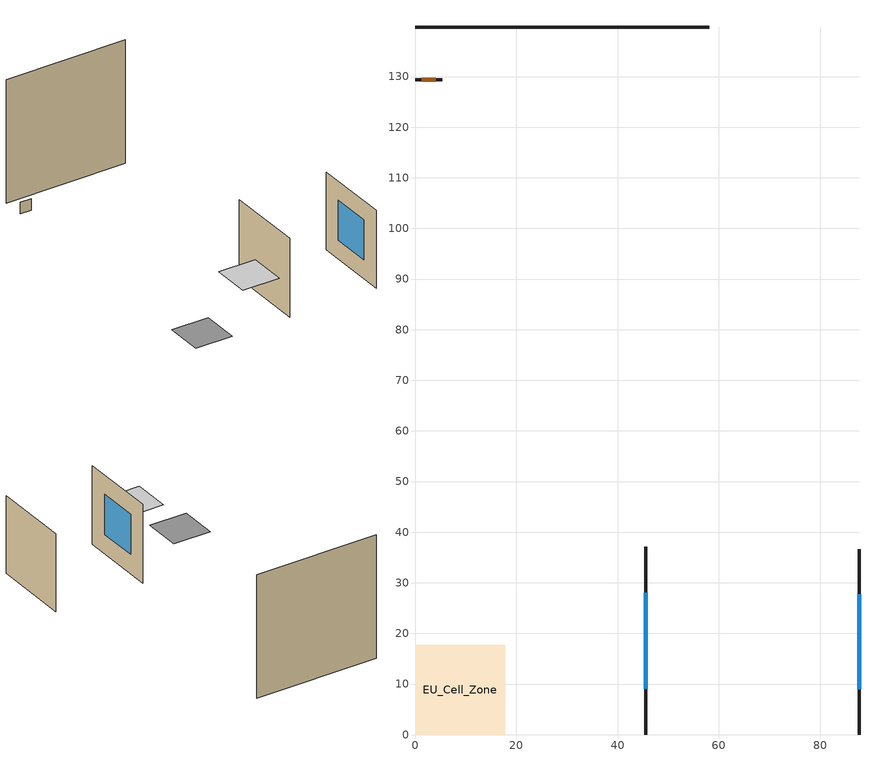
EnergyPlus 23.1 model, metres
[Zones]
EU_Cell_Zone
 floor othersidecoefficients (EU_GB.ENG.AB.03.Gen.ReEx.001.001_floor_1_Construction): 0,0 17.79,0 17.79,17.79 0,17.79 z0
 wall outside (EU_GB.ENG.AB.03.Gen.ReEx.001.001_wall_1_east_1_Construction): 45.58,0 45.58,37.11 z0:37.11
 wall outside (EU_GB.ENG.AB.03.Gen.ReEx.001.001_wall_1_west_2_Construction): 87.69,36.65 87.69,0 z0:36.65
 wall outside (EU_GB.ENG.AB.03.Gen.ReEx.001.001_wall_1_south_3_Construction): 5.38,129.34 0,129.34 z0:5.38
 wall othersidecoefficients (EU_GB.ENG.AB.03.Gen.ReEx.001.001_thermal_bridge_Construction): 58.16,139.72 0,139.72 z0:58.16
 window (EU_GB.ENG.AB.03.Gen.ReEx.001.001_window_east_1_Construction): 45.58,9.05 45.58,28.06 z9.05:28.06
 window (EU_GB.ENG.AB.03.Gen.ReEx.001.001_window_west_2_Construction): 87.69,27.72 87.69,8.94 z8.94:27.72
 door (EU_GB.ENG.AB.03.Gen.ReEx.001.001_door_south_3_Construction): 4.07,129.34 1.31,129.34 z1.31:4.07
 ceiling othersidecoefficients (EU_GB.ENG.AB.03.Gen.ReEx.001.001_roof_1_Construction): 22.79,0 40.58,0 40.58,17.79 22.79,17.79 z20
[Building]
EU Step8 Campaign Cell: North Axis=0; Terrain=City; Solar Distribution=FullExterior
[Site:Location]
London: Latitude=51.5; Longitude=-0.5; Time Zone=0; Elevation=25
[SizingPeriod:WeatherFileDays]
AnnualSizingPeriod: Begin Month=1; Begin Day of Month=1; End Month=12; End Day of Month=31; Use Weather File Daylight Saving Period=No; Use Weather File Rain and Snow Indicators=No
[MATERIAL]
EU_InternalMass_Material: Roughness=MediumRough; Thickness=0.1; Conductivity=1; Density=1800; Specific Heat=900; Thermal Absorptance=0.9; Solar Absorptance=0.7; Visible Absorptance=0.7
[MATERIAL:NOMASS] Roughness=MediumRough; Thermal Absorptance=0.9; Solar Absorptance=0.7; Visible Absorptance=0.7
Name | Thermal Resistance
EU_GB.ENG.AB.03.Gen.ReEx.001.001_floor_1_NoMass | 2.48272
EU_GB.ENG.AB.03.Gen.ReEx.001.001_roof_1_NoMass | 0.48575
EU_GB.ENG.AB.03.Gen.ReEx.001.001_wall_1_east_1_NoMass; EU_GB.ENG.AB.03.Gen.ReEx.001.001_wall_1_west_2_NoMass; EU_GB.ENG.AB.03.Gen.ReEx.001.001_wall_1_south_3_NoMass | 0.532012
EU_GB.ENG.AB.03.Gen.ReEx.001.001_door_south_3_NoMass | 0.372409
EU_GB.ENG.AB.03.Gen.ReEx.001.001_thermal_bridge_NoMass | 11.1723
[WINDOWMATERIAL:SIMPLEGLAZINGSYSTEM] UFactor=4.29636; Solar Heat Gain Coefficient=0.85; Visible Transmittance=0.85
EU_GB.ENG.AB.03.Gen.ReEx.001.001_window_east_1_SimpleGlazing; EU_GB.ENG.AB.03.Gen.ReEx.001.001_window_west_2_SimpleGlazing
[CONSTRUCTION]
EU_GB.ENG.AB.03.Gen.ReEx.001.001_floor_1_Construction: EU_GB.ENG.AB.03.Gen.ReEx.001.001_floor_1_NoMass
EU_GB.ENG.AB.03.Gen.ReEx.001.001_roof_1_Construction: EU_GB.ENG.AB.03.Gen.ReEx.001.001_roof_1_NoMass
EU_GB.ENG.AB.03.Gen.ReEx.001.001_wall_1_east_1_Construction: EU_GB.ENG.AB.03.Gen.ReEx.001.001_wall_1_east_1_NoMass
EU_GB.ENG.AB.03.Gen.ReEx.001.001_window_east_1_Construction: EU_GB.ENG.AB.03.Gen.ReEx.001.001_window_east_1_SimpleGlazing
EU_GB.ENG.AB.03.Gen.ReEx.001.001_wall_1_west_2_Construction: EU_GB.ENG.AB.03.Gen.ReEx.001.001_wall_1_west_2_NoMass
EU_GB.ENG.AB.03.Gen.ReEx.001.001_window_west_2_Construction: EU_GB.ENG.AB.03.Gen.ReEx.001.001_window_west_2_SimpleGlazing
EU_GB.ENG.AB.03.Gen.ReEx.001.001_wall_1_south_3_Construction: EU_GB.ENG.AB.03.Gen.ReEx.001.001_wall_1_south_3_NoMass
EU_GB.ENG.AB.03.Gen.ReEx.001.001_door_south_3_Construction: EU_GB.ENG.AB.03.Gen.ReEx.001.001_door_south_3_NoMass
EU_GB.ENG.AB.03.Gen.ReEx.001.001_thermal_bridge_Construction: EU_GB.ENG.AB.03.Gen.ReEx.001.001_thermal_bridge_NoMass
EU_InternalMass_Construction: EU_InternalMass_Material
[ZONE]
EU_Cell_Zone: Type=1; Multiplier=1; Ceiling Height=0.219329; Volume=8110.5; Floor Area=3361.7; Part of Total Floor Area=Yes
[INTERNALMASS]
EU_Cell_Zone_EU_InternalMass: Construction=EU_InternalMass_Construction; Zone or ZoneList=EU_Cell_Zone; Surface Area=3361.7
[SURFACEPROPERTY:OTHERSIDECOEFFICIENTS] Combined ConvectiveRadiative Film Coefficient=0; Constant Temperature=0; Constant Temperature Coefficient=0; Ground Temperature Coefficient=0; Wind Speed Coefficient=0; Sinusoidal Variation of Constant Temperature Coefficient=No; Period of Sinusoidal Variation=24; Previous Other Side Temperature Coefficient=0
Name | External DryBulb Temperature Coefficient | Zone Air Temperature Coefficient
EU_GB.ENG.AB.03.Gen.ReEx.001.001_floor_1_b0.881057 | 0.881057 | 0.118943
EU_GB.ENG.AB.03.Gen.ReEx.001.001_roof_1_b1; EU_GB.ENG.AB.03.Gen.ReEx.001.001_wall_1_east_1_b1; EU_GB.ENG.AB.03.Gen.ReEx.001.001_wall_1_west_2_b1; EU_GB.ENG.AB.03.Gen.ReEx.001.001_wall_1_south_3_b1; EU_GB.ENG.AB.03.Gen.ReEx.001.001_thermal_bridge_b1 | 1 | 0
[OTHEREQUIPMENT]
EU_Step8_InternalGain_uk__GB.ENG.AB.03.Gen.ReEx.001.001__f000_f000: Fuel Type=Electricity; Zone or ZoneList or Space or SpaceList=EU_Cell_Zone; Schedule=EU_Step8_GainSchedule_uk__GB.ENG.AB.03.Gen.ReEx.001.001__f000_f000; Design Level Calculation Method=Watts/Area; Power per Zone Floor Area=1; Fraction Latent=0; Fraction Radiant=0; Fraction Lost=0; Carbon Dioxide Generation Rate=0; EndUse Subcategory=EU_Step8_InternalGains
[ZONEVENTILATION:DESIGNFLOWRATE]
EU_ConstantAir_EU_Cell_Zone: Zone or ZoneList or Space or SpaceList=EU_Cell_Zone; Schedule=EU_AlwaysOn; Design Flow Rate Calculation Method=AirChanges/Hour; Air Changes per Hour=0.537044; Ventilation Type=Natural; Fan Pressure Rise=0; Fan Total Efficiency=1; Constant Term Coefficient=1; Temperature Term Coefficient=0; Velocity Term Coefficient=0; Velocity Squared Term Coefficient=0; Minimum Indoor Temperature=-100; Maximum Indoor Temperature=100; Delta Temperature=-100; Minimum Outdoor Temperature=-100; Maximum Outdoor Temperature=100; Maximum Wind Speed=40
[HVACTEMPLATE:THERMOSTAT]
EU_HeatOnly_EU_Cell_Zone: Constant Heating Setpoint=20; Constant Cooling Setpoint=50
[HVACTEMPLATE:ZONE:IDEALLOADSAIRSYSTEM]
EU_Cell_Zone: Template Thermostat=EU_HeatOnly_EU_Cell_Zone; System Availability Schedule=EU_AlwaysOn; Maximum Heating Supply Air Temperature=50; Minimum Cooling Supply Air Temperature=13; Maximum Heating Supply Air Humidity Ratio=0.0156; Minimum Cooling Supply Air Humidity Ratio=0.0077; Heating Limit=NoLimit; Cooling Limit=NoLimit; Heating Availability Schedule=EU_AlwaysOn; Cooling Availability Schedule=EU_CoolingOff; Dehumidification Control Type=ConstantSensibleHeatRatio; Cooling Sensible Heat Ratio=0.7; Dehumidification Setpoint=60; Humidification Control Type=None; Humidification Setpoint=30; Outdoor Air Method=None; Outdoor Air Flow Rate per Person=0.00944; Outdoor Air Flow Rate per Zone Floor Area=0; Outdoor Air Flow Rate per Zone=0; Demand Controlled Ventilation Type=None; Outdoor Air Economizer Type=NoEconomizer; Heat Recovery Type=None; Sensible Heat Recovery Effectiveness=0.7; Latent Heat Recovery Effectiveness=0.65
[SIZING:ZONE]
EU_Cell_Zone: Zone Cooling Design Supply Air Temperature Input Method=SupplyAirTemperature; Zone Cooling Design Supply Air Temperature=13; Zone Heating Design Supply Air Temperature Input Method=SupplyAirTemperature; Zone Heating Design Supply Air Temperature=50; Zone Cooling Design Supply Air Humidity Ratio=0.008; Zone Heating Design Supply Air Humidity Ratio=0.008; Cooling Design Air Flow Method=DesignDay; Cooling Design Air Flow Rate=0; Cooling Minimum Air Flow per Zone Floor Area=0.000762; Cooling Minimum Air Flow=0; Cooling Minimum Air Flow Fraction=0.2; Heating Design Air Flow Method=DesignDay; Heating Design Air Flow Rate=0; Heating Maximum Air Flow per Zone Floor Area=0.002032; Heating Maximum Air Flow=0.141576; Heating Maximum Air Flow Fraction=0.3; Account for Dedicated Outdoor Air System=No; Dedicated Outdoor Air System Control Strategy=NeutralSupplyAir; Dedicated Outdoor Air Low Setpoint Temperature for Design=autosize; Dedicated Outdoor Air High Setpoint Temperature for Design=autosize; Zone Load Sizing Method=Sensible Load Only No Latent Load; Zone Latent Cooling Design Supply Air Humidity Ratio Input Method=HumidityRatioDifference; Zone Cooling Design Supply Air Humidity Ratio Difference=0.005; Zone Latent Heating Design Supply Air Humidity Ratio Input Method=HumidityRatioDifference; Zone Humidification Design Supply Air Humidity Ratio Difference=0.005
[SCHEDULE:CONSTANT]
Name | Hourly Value
EU_AlwaysOn | 1
EU_CoolingOff | 0
[SCHEDULE:FILE]
EU_Step8_GainSchedule_uk__GB.ENG.AB.03.Gen.ReEx.001.001__f000_f000: File=C:\Users\o_iseri\Desktop\OpenUBEM\openubem\outputs\eu_certified_rerun_2026-08-28\rep2\schedules\uk__GB.ENG.AB.03.Gen.ReEx.001.001__f000.csv; Column Number=1; Rows to Skip at Top=0; Number of Hours of Data=8760; Column Separator=Comma; Interpolate to Timestep=No; Minutes per Item=60; Adjust Schedule for Daylight Savings=Yes
